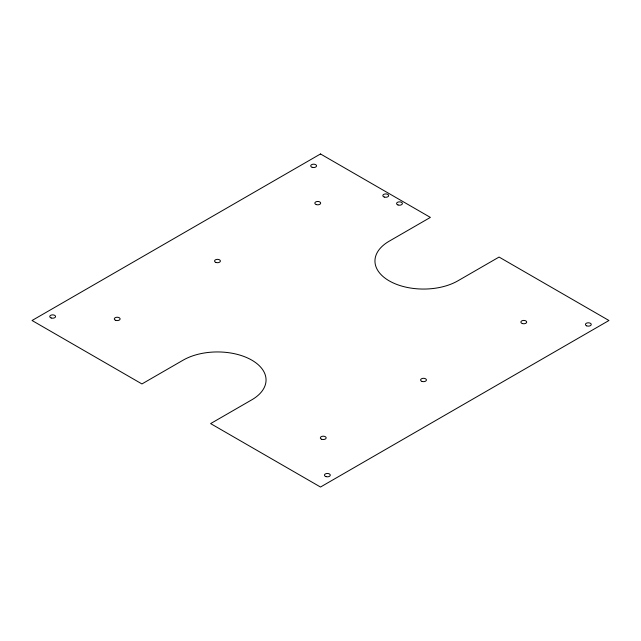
<?xml version="1.0" encoding="UTF-8"?>
<svg xmlns="http://www.w3.org/2000/svg" width="641" height="641" viewBox="0 0 641 641"><rect width="100%" height="100%" fill="white"/><g stroke="black" fill="none" stroke-linecap="round" stroke-linejoin="round"><path stroke-width="0.96" d="M320.5 153.968L32.05 320.5L141.933 383.943L183.142 360.154A48.564 28.036 0 0 1 251.825 360.154A48.564 28.036 0 0 1 251.825 399.8L210.617 423.597L320.5 487.032L608.95 320.5L499.067 257.057L457.858 280.846A48.564 28.036 0 0 1 389.175 280.846A48.564 28.036 0 0 1 389.175 241.2L430.383 217.403L320.5 153.968M316.293 204.591A2.917 1.683 0 0 0 320.668 203.133A2.917 1.683 0 0 0 316.293 201.675A2.917 1.683 0 0 0 316.293 204.591M312.175 167.317A2.917 1.683 0 0 0 316.55 165.859A2.917 1.683 0 0 0 312.175 164.4A2.917 1.683 0 0 0 312.175 167.317M216.025 262.481A2.917 1.683 0 0 0 220.4 261.023A2.917 1.683 0 0 0 216.025 259.565A2.917 1.683 0 0 0 216.025 262.481M422.058 381.435A2.917 1.683 0 0 0 426.433 379.977A2.917 1.683 0 0 0 422.058 378.519A2.917 1.683 0 0 0 422.058 381.435M586.651 325.836A2.917 1.683 0 0 0 591.242 324.626A2.917 1.683 0 0 0 587.14 322.936A2.917 1.683 0 0 0 586.651 325.836M325.908 476.6A2.917 1.683 0 0 0 330.283 475.141A2.917 1.683 0 0 0 325.908 473.683A2.917 1.683 0 0 0 325.908 476.6M51.2 317.992A2.917 1.683 0 0 0 55.567 316.534A2.917 1.683 0 0 0 51.2 315.076A2.917 1.683 0 0 0 51.2 317.992M522.335 323.545A2.917 1.683 0 0 0 526.702 322.086A2.917 1.683 0 0 0 522.335 320.628A2.917 1.683 0 0 0 522.335 323.545M321.55 439.237A2.917 1.683 0 0 0 326.149 438.035A2.917 1.683 0 0 0 322.046 436.337A2.917 1.683 0 0 0 321.55 439.237M115.516 320.284A2.917 1.683 0 0 0 120.107 319.082A2.917 1.683 0 0 0 116.005 317.383A2.917 1.683 0 0 0 115.516 320.284M384.288 197.059A2.917 1.683 0 0 0 388.662 195.601A2.917 1.683 0 0 0 384.288 194.143A2.917 1.683 0 0 0 384.288 197.059M398.021 204.984A2.917 1.683 0 0 0 402.396 203.526A2.917 1.683 0 0 0 398.021 202.075A2.917 1.683 0 0 0 398.021 204.984"/></g></svg>
